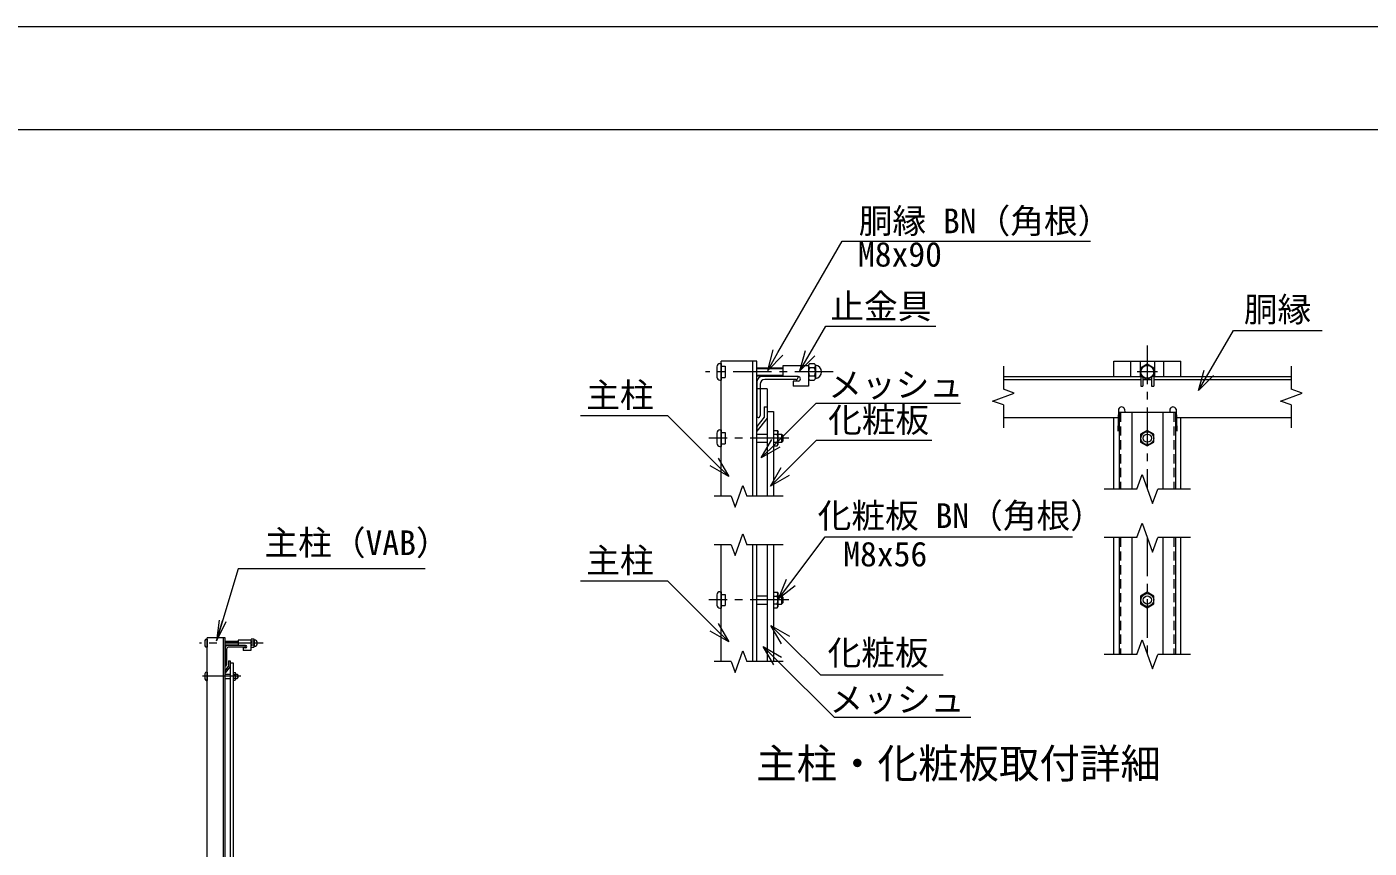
# Model space of a CAD drawing. Units: millimetres, scale not verified. Extents: x -4200 to 4200, y -2970 to 2970.
# Drawn here: x -167 to 2445, y 1372 to 2970 of the extents above; entities that cross this region are included whole.
import ezdxf
from ezdxf.enums import TextEntityAlignment as Align

# ---------------------------------------------------------------- set-up
doc = ezdxf.new("R2010")
doc.units = ezdxf.units.MM
doc.header["$LTSCALE"] = 15
doc.linetypes.add('CHAIN1', pattern=[8, 5, -1, 1, -1])
doc.linetypes.add('DASHED1', pattern=[1.8, 1.2, -0.6])
for name, color, linetype, lineweight in [('0-0_D-STR1', 1, 'Continuous', 9), ('0-1_D-BMK', 2, 'CHAIN1', 9), ('0-2_D-STR-DIM', 7, 'Continuous', 9), ('0-6_D-STR3', 3, 'Continuous', 9), ('0-7_0', 7, 'Continuous', 9), ('0-9_D-STR-TXT', 7, 'Continuous', 9), ('0-B_D-TTL', 2, 'Continuous', 9)]:
    doc.layers.add(name, color=color, linetype=linetype, lineweight=lineweight)
doc.layers.add('0-8_D-TTL-TXT', color=7, linetype='Continuous')
doc.styles.add('ＭＳ ゴシック', font='')
doc.styles.get('ＭＳ ゴシック').set_extended_font_data('MS Gothic')

# ---------------------------------------------------------------- blocks, each defined once
blk = doc.blocks.new('_Open')
at = {"layer": '0-7_0'}
blk.add_line((-15, 2.5), (0, 0), dxfattribs=at)
blk.add_lwpolyline([(-15, -2.5), (0, 0), (-15, 0)], dxfattribs=at)
blk = doc.blocks.new('MLeader7')
at = {"layer": '0-9_D-STR-TXT'}
blk.add_line((1262.25, 2131.37), (1290.54, 2159.66), dxfattribs=at)
for points in [[(1290.54, 2159.66), (1368.79, 2237.91), (1642.28, 2237.91), (1649.48, 2237.91)], [(1298.11, 2152.08), (1262.25, 2131.37), (1282.96, 2167.23)]]:
    blk.add_lwpolyline(points, dxfattribs=at)
blk = doc.blocks.new('MLeader8')
at = {"layer": '0-9_D-STR-TXT'}
blk.add_line((1280.45, 2076.74), (1308.74, 2105.02), dxfattribs=at)
for points in [[(1308.74, 2105.02), (1369.78, 2166.07), (1586.99, 2166.07), (1594.19, 2166.07)], [(1316.31, 2097.44), (1280.45, 2076.74), (1301.16, 2112.6)]]:
    blk.add_lwpolyline(points, dxfattribs=at)
blk = doc.blocks.new('MLeader9')
at = {"layer": '0-9_D-STR-TXT'}
blk.add_line((1280.98, 1805.32), (1309.26, 1777.03), dxfattribs=at)
for points in [[(1301.68, 1769.45), (1280.98, 1805.32), (1316.84, 1784.61)], [(1309.26, 1777.03), (1377.19, 1709.11), (1608.61, 1709.11), (1615.81, 1709.11)]]:
    blk.add_lwpolyline(points, dxfattribs=at)
blk = doc.blocks.new('MLeader10')
at = {"layer": '0-9_D-STR-TXT'}
blk.add_line((1265.78, 1764.83), (1294.06, 1736.54), dxfattribs=at)
for points in [[(1286.48, 1728.96), (1265.78, 1764.83), (1301.64, 1744.12)], [(1294.06, 1736.54), (1403.76, 1626.85), (1662.65, 1626.85), (1669.85, 1626.85)]]:
    blk.add_lwpolyline(points, dxfattribs=at)
blk = doc.blocks.new('MLeader11')
at = {"layer": '0-9_D-STR-TXT'}
blk.add_line((1198.85, 1773.41), (1170.56, 1801.69), dxfattribs=at)
for points in [[(1170.56, 1801.69), (1080.34, 1891.91), (917.94, 1891.91), (910.74, 1891.91)], [(1178.14, 1809.27), (1198.85, 1773.41), (1162.98, 1794.11)]]:
    blk.add_lwpolyline(points, dxfattribs=at)
blk = doc.blocks.new('MLeader12')
at = {"layer": '0-9_D-STR-TXT'}
blk.add_line((1198.85, 2095.03), (1170.56, 2123.32), dxfattribs=at)
for points in [[(1170.56, 2123.32), (1080.34, 2213.54), (917.94, 2213.54), (910.74, 2213.54)], [(1178.14, 2130.9), (1198.85, 2095.03), (1162.98, 2115.74)]]:
    blk.add_lwpolyline(points, dxfattribs=at)
blk = doc.blocks.new('MLeader13')
at = {"layer": '0-9_D-STR-TXT'}
blk.add_line((2112.99, 2262.37), (2132.99, 2297.01), dxfattribs=at)
for points in [[(2132.99, 2297.01), (2180.7, 2379.65), (2346.46, 2379.65), (2353.66, 2379.65)], [(2142.27, 2291.66), (2112.99, 2262.37), (2123.71, 2302.37)]]:
    blk.add_lwpolyline(points, dxfattribs=at)
blk = doc.blocks.new('MLeader15')
at = {"layer": '0-9_D-STR-TXT'}
blk.add_line((1337.07, 2300.6), (1357.18, 2335.17), dxfattribs=at)
for points in [[(1357.18, 2335.17), (1387.69, 2387.62), (1594.67, 2387.62), (1601.87, 2387.62)], [(1366.45, 2329.78), (1337.07, 2300.6), (1347.92, 2340.56)]]:
    blk.add_lwpolyline(points, dxfattribs=at)
blk = doc.blocks.new('MLeader19')
at = {"layer": '0-9_D-STR-TXT'}
blk.add_line((1295.8, 1857.03), (1319.77, 1889.06), dxfattribs=at)
for points in [[(1319.77, 1889.06), (1386.31, 1977.95), (1860.48, 1977.95), (1867.68, 1977.95)], [(1328.35, 1882.63), (1295.8, 1857.03), (1311.19, 1895.48)]]:
    blk.add_lwpolyline(points, dxfattribs=at)
blk = doc.blocks.new('MLeader20')
at = {"layer": '0-9_D-STR-TXT'}
blk.add_line((1274.66, 2301.76), (1294.61, 2336.42), dxfattribs=at)
for points in [[(1294.61, 2336.42), (1419.32, 2553.11), (1895.2, 2553.11), (1902.4, 2553.11)], [(1303.9, 2331.08), (1274.66, 2301.76), (1285.32, 2341.77)]]:
    blk.add_lwpolyline(points, dxfattribs=at)

msp = doc.modelspace()

# ---------------------------------------------------------------- linework, layer by layer
at = {"layer": '0-0_D-STR1'}
for p, q in [((1253.87, 2319.87), (1183.87, 2319.87)), ((1183.87, 2056.84), (1183.87, 2319.87)), ((1245.87, 2056.84), (1245.87, 2319.87)), ((1253.87, 2056.84), (1253.87, 2319.87)), ((1948.18, 2319.87), (2078.18, 2319.87)), ((1948.18, 2289.87), (1948.18, 2319.87)), ((1981.18, 2289.87), (1981.18, 2319.87)), ((1999.18, 2319.87), (1999.18, 2289.87)), ((2027.18, 2319.87), (2027.18, 2289.87)), ((2045.18, 2289.87), (2045.18, 2319.87)), ((2078.18, 2289.87), (2078.18, 2319.87)), ((1253.87, 2279.87), (1253.87, 2209.87)), ((1259.87, 2274.87), (1259.87, 2213.87)), ((1333.87, 2289.87), (1263.87, 2289.87)), ((1329.87, 2283.87), (1268.87, 2283.87)), ((1333.87, 2287.87), (1333.87, 2289.87)), ((1733.18, 2289.87), (2000.68, 2289.87)), ((1733.18, 2283.87), (2000.68, 2283.87)), ((2004.68, 2283.87), (2021.68, 2283.87)), ((2025.68, 2289.87), (2293.18, 2289.87)), ((2025.68, 2283.87), (2293.18, 2283.87)), ((1273.87, 2265.87), (1253.87, 2265.87)), ((1273.87, 2265.87), (1273.87, 2056.84)), ((1267.87, 2230.63), (1273.87, 2230.63)), ((1267.87, 2230.63), (1267.87, 2210.87)), ((1273.87, 2230.63), (1273.87, 2208.63)), ((1273.87, 2221.87), (1285.87, 2221.87)), ((1285.87, 2221.87), (1285.87, 2056.84)), ((1957.18, 2226.63), (1955.68, 2183.63)), ((1958.18, 2219.87), (1958.18, 2070.79)), ((2068.18, 2219.87), (1958.18, 2219.87)), ((1969.18, 2226.63), (1969.42, 2219.87)), ((1983.18, 2219.87), (1983.18, 2070.79)), ((2043.18, 2219.87), (2043.18, 2070.79)), ((2057.18, 2226.63), (2056.95, 2219.87)), ((2068.18, 2219.87), (2068.18, 2070.79)), ((2069.18, 2226.63), (2070.68, 2183.63)), ((1267.87, 2210.87), (1253.87, 2192.77)), ((1255.87, 2209.87), (1253.87, 2209.87)), ((1273.87, 2208.63), (1253.87, 2183.63)), ((1733.18, 2209.87), (1956.6, 2209.87)), ((1948.18, 2070.79), (1948.18, 2209.87)), ((2069.77, 2209.87), (2293.18, 2209.87)), ((2078.18, 2070.79), (2078.18, 2209.87)), ((1253.87, 2192.77), (1253.87, 2183.63)), ((1183.87, 1735.21), (1183.87, 1962.65)), ((1245.87, 1735.21), (1245.87, 1962.65)), ((1253.87, 1735.21), (1253.87, 1962.65)), ((1273.87, 1962.65), (1273.87, 1735.21)), ((1285.87, 1962.65), (1285.87, 1735.21)), ((1948.18, 1749.16), (1948.18, 1976.6)), ((1958.18, 1976.6), (1958.18, 1749.16)), ((1983.18, 1976.6), (1983.18, 1749.16)), ((2043.18, 1976.6), (2043.18, 1749.16)), ((2068.18, 1976.6), (2068.18, 1749.16)), ((2078.18, 1749.16), (2078.18, 1976.6)), ((218.93, 1781.58), (183.93, 1781.58)), ((183.93, 361.58), (183.93, 1781.58)), ((215.93, 361.58), (215.93, 1781.58)), ((218.93, 361.58), (218.93, 1781.58)), ((218.93, 1761.58), (218.93, 1726.58)), ((221.93, 1759.08), (221.93, 1728.58)), ((258.93, 1766.58), (223.93, 1766.58)), ((256.93, 1763.58), (226.43, 1763.58)), ((258.93, 1765.58), (258.93, 1766.58)), ((225.93, 1727.08), (218.93, 1718.03)), ((219.93, 1726.58), (218.93, 1726.58)), ((228.93, 1725.96), (218.93, 1713.46)), ((225.93, 1736.96), (228.93, 1736.96)), ((225.93, 1736.96), (225.93, 1727.08)), ((228.93, 1736.96), (228.93, 1725.96)), ((228.93, 1732.58), (228.93, 632.58)), ((228.93, 1732.58), (234.93, 1732.58)), ((234.93, 1732.58), (234.93, 632.58)), ((218.93, 1718.03), (218.93, 1713.46))]:
    msp.add_line(p, q, dxfattribs=at)
at = {"layer": '0-0_D-STR1', "linetype": 'DASHED1'}
for p, q in [((1961.38, 2219.87), (1961.38, 2070.79)), ((2064.98, 2219.87), (2064.98, 2070.79)), ((1961.38, 1976.6), (1961.38, 1749.16)), ((2064.98, 1976.6), (2064.98, 1749.16))]:
    msp.add_line(p, q, dxfattribs=at)
at = {"layer": '0-0_D-STR1'}
for centre, radius, start, end in [((1263.87, 2279.87), 10, 90, 180), ((1268.87, 2274.87), 9, 90, 180), ((1329.87, 2287.87), 4, 270, 0), ((1963.18, 2224.13), 6.5, 22.61986, 157.38014), ((2063.18, 2224.13), 6.5, 22.61986, 157.38014), ((1255.87, 2213.87), 4, 270, 0), ((223.93, 1761.58), 5, 90, 180), ((226.43, 1759.08), 4.5, 90, 180), ((256.93, 1765.58), 2, 270, 0), ((219.93, 1728.58), 2, 270, 0)]:
    msp.add_arc(centre, radius, start, end, dxfattribs=at)
at = {"layer": '0-1_D-BMK'}
for p, q in [((2013.18, 2349.87), (2013.18, 2070.79)), ((1402.34, 2298.87), (1153.87, 2298.87)), ((2033.18, 2298.87), (1993.18, 2298.87)), ((1315.87, 2169.87), (1159.87, 2169.87)), ((2013.18, 1976.6), (2013.18, 1749.16)), ((1315.87, 1855.1), (1159.87, 1855.1)), ((293.16, 1771.08), (168.93, 1771.08)), ((249.93, 1706.58), (171.93, 1706.58))]:
    msp.add_line(p, q, dxfattribs=at)
at = {"layer": '0-2_D-STR-DIM'}
for p, q in [((1733.18, 2309.87), (1733.18, 2265.26)), ((2293.18, 2309.87), (2293.18, 2265.26)), ((1712.04, 2242.17), (1754.33, 2257.57)), ((1754.33, 2257.57), (1733.18, 2265.26)), ((1733.18, 2234.48), (1712.04, 2242.17)), ((1733.18, 2234.48), (1733.18, 2189.87)), ((2293.18, 2234.48), (2293.18, 2189.87)), ((1992.66, 2070.79), (2002.92, 2098.98)), ((2002.92, 2098.98), (2023.45, 2042.59)), ((1211.18, 2035.7), (1226.57, 2077.98)), ((1226.57, 2077.98), (1234.26, 2056.84)), ((1992.66, 2070.79), (1929.18, 2070.79)), ((2023.45, 2042.59), (2033.71, 2070.79)), ((2097.18, 2070.79), (2033.71, 2070.79)), ((1203.48, 2056.84), (1170.37, 2056.84)), ((1203.48, 2056.84), (1211.18, 2035.7)), ((1304.69, 2056.84), (1234.26, 2056.84)), ((1992.66, 1976.6), (2002.92, 2004.79)), ((2002.92, 2004.79), (2023.45, 1948.41)), ((1203.48, 1962.65), (1170.37, 1962.65)), ((1203.48, 1962.65), (1211.18, 1941.51)), ((1211.18, 1941.51), (1226.57, 1983.8)), ((1226.57, 1983.8), (1234.26, 1962.65)), ((1304.69, 1962.65), (1234.26, 1962.65)), ((1992.66, 1976.6), (1929.18, 1976.6)), ((2023.45, 1948.41), (2033.71, 1976.6)), ((2097.18, 1976.6), (2033.71, 1976.6)), ((1992.66, 1749.16), (2002.92, 1777.35)), ((2002.92, 1777.35), (2023.45, 1720.97)), ((1211.18, 1714.07), (1226.57, 1756.36)), ((1226.57, 1756.36), (1234.26, 1735.21)), ((1203.48, 1735.21), (1170.37, 1735.21)), ((1203.48, 1735.21), (1211.18, 1714.07)), ((1304.69, 1735.21), (1234.26, 1735.21)), ((1992.66, 1749.16), (1929.18, 1749.16)), ((2023.45, 1720.97), (2033.71, 1749.16)), ((2097.18, 1749.16), (2033.71, 1749.16))]:
    msp.add_line(p, q, dxfattribs=at)
msp.add_lwpolyline([(2293.18, 2234.48), (2272.04, 2242.17), (2314.33, 2257.57), (2293.18, 2265.26)], dxfattribs=at)
at = {"layer": '0-6_D-STR3'}
for p, q in [((1175.87, 2308.87), (1175.87, 2288.87)), ((1181.87, 2314.87), (1183.87, 2314.87)), ((1183.87, 2314.87), (1183.87, 2282.87)), ((1183.87, 2309.67), (1191.87, 2309.67)), ((1191.87, 2309.67), (1191.87, 2288.07)), ((1253.87, 2306.87), (1304.37, 2306.87)), ((1253.87, 2305.37), (1304.37, 2305.37)), ((1304.37, 2310.87), (1304.37, 2289.87)), ((1354.37, 2310.87), (1304.37, 2310.87)), ((1354.37, 2311.34), (1354.37, 2286.65)), ((1354.37, 2311.34), (1354.37, 2286.65)), ((1354.37, 2310.87), (1354.37, 2270.87)), ((1356.37, 2315.07), (1365.37, 2315.07)), ((1365.37, 2306.97), (1356.37, 2306.97)), ((1367.37, 2311.34), (1367.37, 2286.65)), ((1367.37, 2311.34), (1367.37, 2286.65)), ((1181.87, 2282.87), (1183.87, 2282.87)), ((1183.87, 2288.07), (1191.87, 2288.07)), ((1253.87, 2292.37), (1304.37, 2292.37)), ((1253.87, 2290.87), (1304.37, 2290.87)), ((1333.87, 2289.87), (1304.37, 2289.87)), ((1324.37, 2280.87), (1324.37, 2270.87)), ((1333.87, 2280.87), (1324.37, 2280.87)), ((1365.37, 2290.77), (1356.37, 2290.77)), ((1356.37, 2282.67), (1365.37, 2282.67)), ((2000.68, 2291.08), (2000.68, 2270.87)), ((2004.68, 2288.77), (2004.68, 2270.87)), ((2021.68, 2288.77), (2021.68, 2270.87)), ((2025.68, 2291.08), (2025.68, 2270.87)), ((1354.37, 2270.87), (1324.37, 2270.87)), ((2000.68, 2270.87), (2004.68, 2270.87)), ((2021.68, 2270.87), (2025.68, 2270.87)), ((1175.87, 2179.87), (1175.87, 2159.87)), ((1181.87, 2185.87), (1183.87, 2185.87)), ((1183.87, 2185.87), (1183.87, 2153.87)), ((1183.87, 2180.67), (1191.87, 2180.67)), ((1191.87, 2180.67), (1191.87, 2159.07)), ((1253.87, 2177.87), (1273.87, 2177.87)), ((1285.87, 2184.88), (1293.42, 2184.88)), ((1285.87, 2177.38), (1293.42, 2177.38)), ((1293.42, 2184.88), (1294.87, 2182.37)), ((1294.87, 2157.37), (1294.87, 2182.37)), ((1294.87, 2177.87), (1301.47, 2177.87)), ((1301.47, 2177.87), (1303.87, 2175.47)), ((1301.47, 2177.87), (1301.47, 2161.87)), ((1303.87, 2175.47), (1303.87, 2164.27)), ((1181.87, 2153.87), (1183.87, 2153.87)), ((1183.87, 2159.07), (1191.87, 2159.07)), ((1253.87, 2161.87), (1273.87, 2161.87)), ((1285.87, 2162.36), (1293.42, 2162.36)), ((1285.87, 2154.86), (1293.42, 2154.86)), ((1293.42, 2154.86), (1294.87, 2157.37)), ((1294.87, 2161.87), (1301.47, 2161.87)), ((1301.47, 2161.87), (1303.87, 2164.27)), ((1175.87, 1865.1), (1175.87, 1845.1)), ((1181.87, 1871.1), (1183.87, 1871.1)), ((1183.87, 1871.1), (1183.87, 1839.1)), ((1183.87, 1865.9), (1191.87, 1865.9)), ((1191.87, 1865.9), (1191.87, 1844.3)), ((1253.87, 1863.1), (1273.87, 1863.1)), ((1285.87, 1870.11), (1293.42, 1870.11)), ((1285.87, 1862.6), (1293.42, 1862.6)), ((1293.42, 1870.11), (1294.87, 1867.6)), ((1294.87, 1842.6), (1294.87, 1867.6)), ((1294.87, 1863.1), (1301.47, 1863.1)), ((1301.47, 1863.1), (1303.87, 1860.7)), ((1301.47, 1863.1), (1301.47, 1847.1)), ((1303.87, 1860.7), (1303.87, 1849.5)), ((1181.87, 1839.1), (1183.87, 1839.1)), ((1183.87, 1844.3), (1191.87, 1844.3)), ((1253.87, 1847.1), (1273.87, 1847.1)), ((1285.87, 1847.59), (1293.42, 1847.59)), ((1285.87, 1840.09), (1293.42, 1840.09)), ((1293.42, 1840.09), (1294.87, 1842.6)), ((1294.87, 1847.1), (1301.47, 1847.1)), ((1301.47, 1847.1), (1303.87, 1849.5)), ((179.93, 1776.08), (179.93, 1766.08)), ((182.93, 1779.08), (183.93, 1779.08)), ((183.93, 1779.08), (183.93, 1763.08)), ((244.18, 1777.08), (244.18, 1766.58)), ((269.18, 1777.08), (244.18, 1777.08)), ((269.18, 1777.32), (269.18, 1764.97)), ((269.18, 1777.32), (269.18, 1764.97)), ((269.18, 1777.08), (269.18, 1757.08)), ((270.18, 1779.18), (274.68, 1779.18)), ((275.68, 1777.32), (275.68, 1764.97)), ((275.68, 1777.32), (275.68, 1764.97)), ((182.93, 1763.08), (183.93, 1763.08)), ((218.93, 1775.08), (244.18, 1775.08)), ((218.93, 1774.33), (244.18, 1774.33)), ((218.93, 1767.83), (244.18, 1767.83)), ((218.93, 1767.08), (244.18, 1767.08)), ((258.93, 1766.58), (244.18, 1766.58)), ((254.18, 1762.08), (254.18, 1757.08)), ((258.93, 1762.08), (254.18, 1762.08)), ((269.18, 1757.08), (254.18, 1757.08)), ((274.68, 1775.13), (270.18, 1775.13)), ((274.68, 1767.03), (270.18, 1767.03)), ((270.18, 1762.98), (274.68, 1762.98)), ((179.93, 1711.58), (179.93, 1701.58)), ((182.93, 1714.58), (183.93, 1714.58)), ((182.93, 1698.58), (183.93, 1698.58)), ((183.93, 1714.58), (183.93, 1698.58)), ((218.93, 1710.58), (228.93, 1710.58)), ((218.93, 1702.58), (228.93, 1702.58)), ((234.93, 1714.09), (238.71, 1714.09)), ((234.93, 1710.34), (238.71, 1710.34)), ((234.93, 1702.83), (238.71, 1702.83)), ((234.93, 1699.08), (238.71, 1699.08)), ((238.71, 1714.09), (239.43, 1712.83)), ((238.71, 1714.09), (239.43, 1712.83)), ((238.71, 1699.08), (239.43, 1700.33)), ((239.43, 1700.33), (239.43, 1712.83)), ((239.43, 1710.58), (242.73, 1710.58)), ((239.43, 1702.58), (242.73, 1702.58)), ((242.73, 1710.58), (243.93, 1709.38)), ((242.73, 1710.58), (242.73, 1702.58)), ((242.73, 1702.58), (243.93, 1703.78)), ((243.93, 1709.38), (243.93, 1703.78))]:
    msp.add_line(p, q, dxfattribs=at)
for points in [[(2026.18, 2306.38), (2013.18, 2313.88), (2000.18, 2306.38), (2000.18, 2291.36), (2013.18, 2283.86), (2026.18, 2291.36)], [(2026.18, 2177.38), (2013.18, 2184.88), (2000.18, 2177.38), (2000.18, 2162.36), (2013.18, 2154.86), (2026.18, 2162.36)], [(2026.18, 1862.6), (2013.18, 1870.11), (2000.18, 1862.6), (2000.18, 1847.59), (2013.18, 1840.09), (2026.18, 1847.59)]]:
    msp.add_lwpolyline(points, close=True, dxfattribs=at)
for centre, radius in [((2013.18, 2298.87), 12.5), ((2013.18, 2169.87), 12.5), ((2013.18, 2169.87), 8), ((2013.18, 1855.1), 12.5), ((2013.18, 1855.1), 8)]:
    msp.add_circle(centre, radius, dxfattribs=at)
for centre, radius, start, end in [((1181.87, 2308.87), 6, 90, 180), ((1359.45, 2311.02), 5.08, 127.21089, 232.78911), ((1371.78, 2298.87), 17.4, 152.26063, 207.73937), ((1349.97, 2298.87), 17.4, 332.26063, 27.73937), ((1362.3, 2311.02), 5.08, 307.21089, 52.78911), ((1368.12, 2312.76), 1, 189.83916, 262.83194), ((1366.37, 2298.87), 13, 277.16806, 82.83194), ((1181.87, 2288.87), 6, 180, 270), ((1333.87, 2285.37), 4.5, 270, 90), ((1359.47, 2286.72), 5.1, 127.42505, 232.57495), ((1362.27, 2286.72), 5.1, 307.42505, 52.57495), ((1368.12, 2284.98), 1, 97.16806, 163.42019), ((1181.87, 2179.87), 6, 90, 180), ((1287.94, 2181.13), 6.64, 325.61586, 34.38414), ((1269.75, 2169.87), 24.84, 342.4121, 17.5879), ((1181.87, 2159.87), 6, 180, 270), ((1287.94, 2158.61), 6.64, 325.61585, 34.38416), ((1181.87, 1865.1), 6, 90, 180), ((1287.94, 1866.36), 6.64, 325.61586, 34.38414), ((1269.75, 1855.1), 24.84, 342.4121, 17.5879), ((1181.87, 1845.1), 6, 180, 270), ((1287.94, 1843.84), 6.64, 325.61585, 34.38416), ((182.93, 1776.08), 3, 90, 180), ((271.72, 1777.16), 2.54, 127.21089, 232.78911), ((273.14, 1777.16), 2.54, 307.21089, 52.78911), ((276.05, 1778.03), 0.5, 189.83916, 262.83194), ((275.18, 1771.08), 6.5, 277.16806, 82.83194), ((182.93, 1766.08), 3, 180, 270), ((258.93, 1764.33), 2.25, 270, 90), ((277.88, 1771.08), 8.7, 152.26063, 207.73937), ((271.73, 1765.01), 2.55, 127.42505, 232.57495), ((266.98, 1771.08), 8.7, 332.26063, 27.73937), ((273.13, 1765.01), 2.55, 307.42505, 52.57495), ((276.05, 1764.14), 0.5, 97.16806, 163.42019), ((182.93, 1711.58), 3, 90, 180), ((182.93, 1701.58), 3, 180, 270), ((235.96, 1712.21), 3.32, 325.61586, 34.38414), ((235.96, 1700.95), 3.32, 325.61585, 34.38416), ((226.87, 1706.58), 12.42, 342.4121, 17.5879)]:
    msp.add_arc(centre, radius, start, end, dxfattribs=at)
at = {"layer": '0-9_D-STR-TXT'}
msp.add_lwpolyline([(608.6, 1915.46), (244.74, 1915.46), (203.04, 1777.8)], dxfattribs=at)
at = {"layer": '0-B_D-TTL', "color": 7}
msp.add_lwpolyline([(-4200.1, -2969.84), (4199.9, -2969.84), (4199.9, 2970.16), (-4200.1, 2970.16)], close=True, dxfattribs=at)
at = {"layer": '0-B_D-TTL'}
msp.add_lwpolyline([(-3900.1, 2770.16), (3899.9, 2770.16), (3899.9, -2769.84), (-3900.1, -2769.84)], close=True, dxfattribs=at)

# ---------------------------------------------------------------- block references
at = {"layer": '0-9_D-STR-TXT'}
for name in ['MLeader20', 'MLeader15', 'MLeader13', 'MLeader7', 'MLeader12', 'MLeader8', 'MLeader19', 'MLeader11', 'MLeader9', 'MLeader10']:
    msp.add_blockref(name, (0, 0), dxfattribs=at)
at = {"layer": '0-9_D-STR-TXT', "xscale": 2.666667, "yscale": 2.666667, "rotation": 253.14944}
msp.add_blockref('_Open', (202.46, 1775.89), dxfattribs=at)

# ---------------------------------------------------------------- texts
at = {"layer": '0-8_D-TTL-TXT', "style": 'ＭＳ ゴシック'}
msp.add_text('主柱・化粧板取付詳細', height=57.73, dxfattribs=at).set_placement((1252.19, 1490.76), align=Align.BOTTOM_LEFT)
at = {"layer": '0-9_D-STR-TXT', "style": 'ＭＳ ゴシック'}
for s, p in [('胴縁 BN（角根）', (1451.84, 2554.2)), ('M8x90', (1450.25, 2489.26)), ('止金具', (1396.54, 2387.99)), ('胴縁', (2201.01, 2381.88)), ('メッシュ', (1392.53, 2235.6)), ('主柱', (921.63, 2215.19)), ('化粧板', (1392.2, 2166.81)), ('化粧板 BN（角根）', (1371.94, 1980.76)), ('主柱（VAB）', (295.66, 1928.05)), ('主柱', (921.63, 1893.56)), ('M8x56', (1421.63, 1906)), ('化粧板', (1391.19, 1713.89)), ('メッシュ', (1395.15, 1622.92))]:
    msp.add_text(s, height=48.06, dxfattribs=at).set_placement(p, align=Align.BOTTOM_LEFT)

doc.saveas('drawing.dxf')
